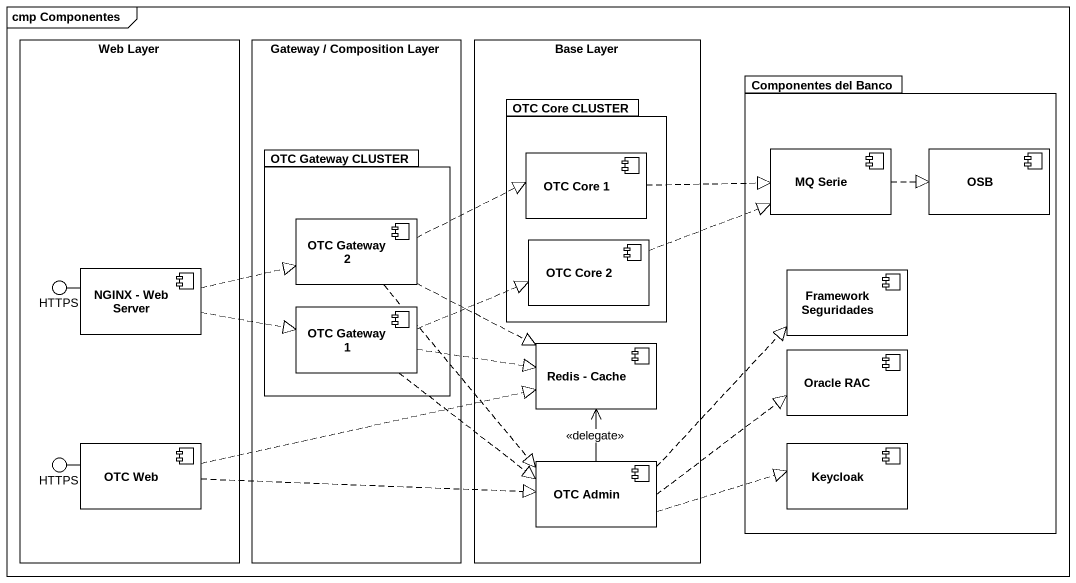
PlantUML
@startuml
mainframe cmp Componentes
rectangle "Web Layer" as Web_Layer {
  component "NGINX - Web Server" as NGINX_Web_Server
  component "OTC Web" as OTC_Web
}
rectangle "Gateway / Composition Layer" as Gateway_Composition_Layer {
  package "OTC Gateway CLUSTER" as OTC_Gateway_CLUSTER {
    component "OTC Gateway 2" as OTC_Gateway_2
    component "OTC Gateway 1" as OTC_Gateway_1
  }
}
rectangle "Base Layer" as Base_Layer {
  package "OTC Core CLUSTER" as OTC_Core_CLUSTER {
    component "OTC Core 1" as OTC_Core_1
    component "OTC Core 2" as OTC_Core_2
  }
  component "Redis - Cache" as Redis_Cache
  component "OTC Admin" as OTC_Admin
}
package "Componentes del Banco" as Componentes_del_Banco {
  component "MQ Serie" as MQ_Serie
  component OSB
  component "Framework Seguridades" as Framework_Seguridades
  component "Oracle RAC" as Oracle_RAC
  component Keycloak
}
() HTTPS
() "HTTPS" as HTTPS_2
NGINX_Web_Server -left- HTTPS
OTC_Web -left- HTTPS_2
OTC_Core_1 .right.|> MQ_Serie
MQ_Serie .right.|> OSB
OTC_Gateway_2 .right.|> OTC_Core_1
OTC_Gateway_2 .right.|> Redis_Cache
OTC_Gateway_2 ..|> OTC_Admin
OTC_Core_2 .right.|> MQ_Serie
NGINX_Web_Server .right.|> OTC_Gateway_2
NGINX_Web_Server .right.|> OTC_Gateway_1
OTC_Gateway_1 .right.|> OTC_Core_2
OTC_Gateway_1 .right.|> Redis_Cache
OTC_Gateway_1 ..|> OTC_Admin
OTC_Web .right.|> Redis_Cache
OTC_Web .right.|> OTC_Admin
OTC_Admin .up.|> Framework_Seguridades
OTC_Admin -up-> Redis_Cache : <<delegate>>
OTC_Admin .right.|> Oracle_RAC
OTC_Admin .right.|> Keycloak
@enduml
